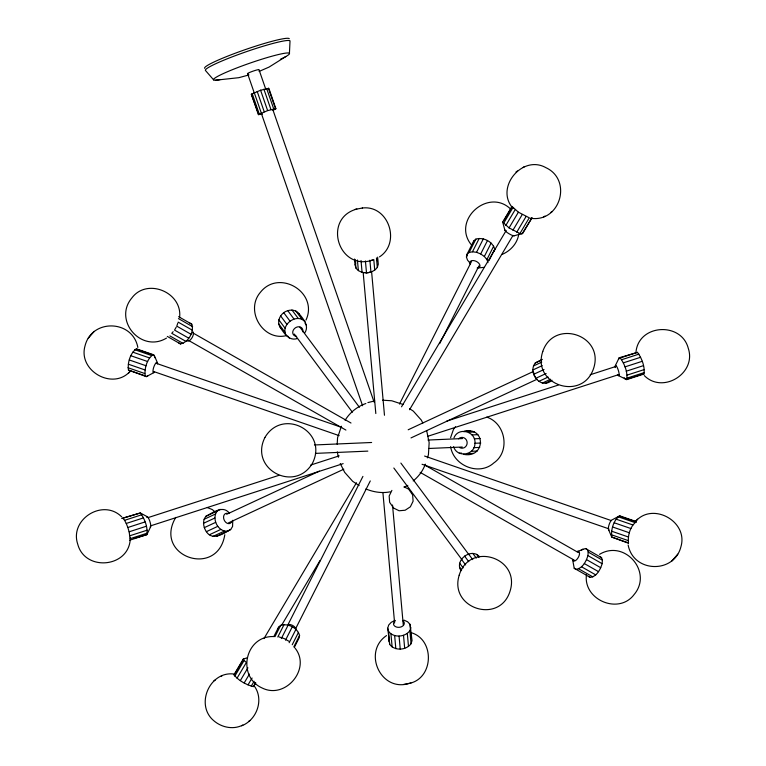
<?xml version="1.0" encoding="UTF-8"?>
<svg xmlns="http://www.w3.org/2000/svg" width="766" height="766" viewBox="0 0 766 766"><rect width="100%" height="100%" fill="white"/><g stroke="black" fill="none" stroke-linecap="round" stroke-linejoin="round"><path stroke-width="1.15" d="M297.447 338.476C289.155 341.502 283.956 333.105 280.145 327.245C276.88 322.362 279.379 315.975 283.717 312.662C288.14 309.445 294.967 308.861 298.73 313.371C303.212 318.723 309.809 326.077 304.562 333.162M286.417 335.69C279.619 325.177 296.854 312.317 305.002 321.816M460.998 570.641C454.19 560.128 471.425 547.278 479.583 556.767M289.433 53.285L290.027 40.837A44.84 4.223 -19.1 0 0 244.526 52.327A44.84 4.223 -19.1 0 0 205.489 70.51L213.637 79.884M337.184 444.28L337.576 437.702L341.397 426.222M167.314 336.427L180.508 343.953C188.446 342.278 194.353 331.889 191.787 324.2L189.939 323.128M587.924 555.599L588.202 552.066L587.35 549.576L585.492 548.513L577.047 551.606A5.41 2.557 -60.3 0 1 579.479 554.077A5.41 2.557 -60.3 0 1 575.936 560.281A5.41 2.557 -60.3 0 1 572.585 559.419L574.213 568.267L576.061 569.33C582.629 568.382 586.191 561.363 587.924 555.599L602.133 563.69C600.4 569.454 596.838 576.472 590.28 577.43L574.213 568.267M602.133 563.69L602.411 560.166L601.559 557.677L599.701 556.604M153.727 372.688L146.335 376.633L128.439 370.064C127.491 362.624 130.143 353.308 136.348 348.808L153.114 354.601L154.244 355.376L157.423 362.768M147.982 375.733L146.335 376.633L145.195 375.857C144.257 368.417 146.9 359.101 153.114 354.601M628.532 543.266L611.756 537.081C610.808 529.641 613.461 520.325 619.665 515.824L636.431 521.617C630.227 526.118 627.574 535.434 628.513 542.874L611.756 537.081L608.577 529.689M130.297 537.847C130.057 567.596 85.055 572.173 77.73 544.176C69.285 519.31 103.065 498.072 121.708 516.868M635.943 352.494C638.202 324.008 681.357 321.461 688.27 348.291C696.715 373.157 662.935 394.385 644.292 375.589M232.749 520.305L232.577 526.472L230.69 529.517C223.385 533.548 212.632 541.275 206.351 531.681C203.344 527.19 202.147 520.688 205.92 516.284C212.977 512.722 223.117 504.641 229.503 513.354M227.799 531.154C217.965 532.332 211.157 518.381 217.343 510.97L220.244 509.333M551.989 380.223C541.016 390.296 527.257 372.851 535.31 362.94L542.357 359.378M278.211 628.943L278.585 627.172L280.701 625.343C288.14 623.103 297.543 627.823 299.573 635.464L299.008 638.126L294.326 647.394M470.065 263.14L467.509 260.086L466.427 257.003L466.992 254.341L473.761 240.945L475.877 239.116C483.317 236.876 492.72 241.587 494.75 249.228L494.376 251.009M473.388 242.717L473.761 240.945M453.616 446.655C457.043 458.25 475.111 455.234 474.958 443.265C476.107 431.469 458.48 426.499 453.97 437.788M463.487 454.305C485.156 458.815 486.592 426.777 464.426 431.143M224.802 534.735C217.668 578.857 152.731 556.327 175.768 517.404M518.812 233.965C517.433 243.291 510.74 250.731 502.199 254.379M305.969 320.131C318.848 292.478 279.015 268.512 260.383 292.334C244.555 310.68 263.236 341.933 286.915 335.489M377.648 257.127L378.28 264.241L377.312 267.42C372.525 274.056 360.93 274.879 355.931 268.081L355.137 264.959L355.788 262.834M403.921 620.115L407.627 621.781L410.069 624.376L412.031 640.558L411.064 643.737C406.277 650.363 394.672 651.186 389.683 644.398L387.72 628.216L388.688 625.037L391.263 622.289L395.065 620.393M388.889 641.266L389.53 639.15M411.064 643.737L409.896 630.686L410.863 627.507M147.541 516.858L140.35 512.971L122.043 518.41L140.35 512.971C144.726 518.994 148.001 527.19 146.842 534.658L129.598 540.231M618.669 359.331L619.158 357.799L637.465 352.36C641.841 358.392 645.116 366.579 643.957 374.047L626.712 379.62L618.459 375.599M626.712 379.62C627.881 372.152 624.596 363.955 620.221 357.933L619.158 357.799L615.424 365.478M425.302 464.148C423.033 470.697 418.581 476.615 413.19 480.914M427.38 457.886L428.424 454.765L429.151 442.7L426.729 430.885M177.808 323.128L176.783 326.153L190.993 334.254M450.59 437.702L453.491 429.314L455.531 426.758M150.576 526.979L146.842 534.658L133.926 538.354M391.895 490.374L389.166 495.995L389.635 502.305L393.59 508.04L399.105 510.769L405.166 510.233L410.365 506.814L413.104 501.194L412.625 494.884L408.671 489.148L404.075 486.879M273.893 636.45L278.585 627.172M466.427 257.003L467.471 254.934M274.965 636.68L280.701 625.343M466.992 254.341L469.108 252.512L475.877 239.116M277.799 636.996L284.042 624.625M469.108 252.512L472.45 251.794L479.219 238.398M288.121 624.414L362.921 476.395M399.479 404.065L471.588 261.369M281.352 638.528L288.121 625.133M472.45 251.794L476.529 252.301L483.298 238.906M285.526 640.175L292.296 626.779M487.98 262.623L486.898 259.54L484.342 256.486L480.703 253.948L487.473 240.553M295.494 628.963L370.284 480.943M439.665 343.647L478.951 265.917M289.165 642.722L295.935 629.326M484.342 256.486L491.111 243.09M292.239 644.733L298.491 632.371M486.898 259.54L493.668 246.145M293.847 646.801L299.573 635.464M489.024 260.564L494.75 249.228M176.218 327.139L174.543 330.089L188.752 338.179M137.851 347.467C132.662 319.585 91.786 318.503 85.055 345.801C77.653 370.926 113.33 390.986 130.45 370.945M628.149 544.999C633.338 572.872 674.214 573.954 680.945 546.665C688.519 521.043 651.483 501.108 634.87 522.307M255.748 683.128L253.326 686.604C246.068 684.67 238.647 680.696 233.956 674.779L243.272 659.076L247.418 657.716M502.678 222.092L511.994 206.389L518.39 212.192L529.268 217.803L519.942 233.506L509.064 227.895L502.678 222.092L504.918 230.336M235.219 673.266L243.952 658.549M503.942 220.579L512.1 206.839M234.798 676.167L244.115 660.464L243.272 659.076M503.521 223.481L512.847 207.778M237.039 678.207L246.365 662.504L244.115 660.464M505.771 225.52L515.087 209.817M263.935 638.605L356.458 482.733M401.528 406.813L506.23 230.432M240.342 680.581L247.916 667.828M509.064 227.895L518.39 212.192M244.191 682.937L249.438 674.099M512.923 230.25L522.24 214.547M281.687 625.104L320.035 560.501M409.542 409.724L513.019 235.401M248.012 684.9L252.091 678.034M516.744 232.213L526.06 216.519M251.219 686.192L254.13 681.29M253.326 686.604L255.653 682.678M345.102 420.314C349.765 412.558 357.291 406.507 365.861 403.51M530.158 218.205C560.224 223.203 572.719 180 545.89 167.658C522.24 154.244 494.491 187.948 513.076 208.4M234.693 674.147C210.238 670.183 194.918 704.251 213.369 720.346C221.25 727.432 233.266 730.084 242.87 725.019M241.587 725.823C257.012 719.973 264.241 699.272 254.14 685.848M94.199 331.381L88.243 338.294M128.42 373.301L129.961 371.51M635.273 521.847L637.58 519.166M671.801 561.076L677.757 554.163M173.145 331.697L171.756 333.306L185.966 341.406M387.72 628.216L388.515 631.337C393.504 638.135 405.109 637.312 409.896 630.686M379.476 256.888C401.298 242.822 388.506 204.694 362.261 208.026M386.524 635.579C362.27 651.962 380.836 692.521 409.14 683.416C433.728 678.571 435.088 639.734 411.265 632.697M233.956 674.779L234.635 674.243M262.441 114.048L258.391 114.632L251.344 94.266L260.574 90.225L268.856 88.358L275.904 108.724L273.002 110.352M258.391 114.632L267.631 110.591L275.904 108.724M580.992 550.381L582.926 549.03M285.804 56.569L269.115 67.054L259.119 71.42M516.016 171.919L517.519 170.971M523.13 167.438L524.413 166.634M543.716 216.874L544.999 216.069M550.601 212.546L552.104 211.598M213.896 680.869L215.399 679.921M221.001 676.388L222.284 675.583M248.481 721.486L249.984 720.538M216.376 536.468L230.69 529.517M545.756 383.124L550.735 380.53M407.828 485.385L404.189 487.119M356.86 209.041C322.065 218.434 338.409 271.987 373.004 259.98L371.204 260.335M205.92 516.284L217.343 510.97M535.31 362.94L541.533 360.039M204.043 519.329L215.466 514.015M533.423 365.995L541.734 362.127M203.459 523.322L214.882 518.008M532.849 369.988L542.194 365.631M226.669 514.283L319.412 471.1M408.182 429.783L533.27 371.539M204.273 527.659L215.696 522.345M533.663 374.315L544.042 369.48M206.351 531.681L217.774 526.357M535.74 378.337L546.129 373.502M228.412 522.929L343.8 469.204M410.997 437.922L537.177 379.189M209.386 534.764L220.809 529.44M538.766 381.42L548.111 377.064M212.9 536.439L224.323 531.125M542.29 383.105L550.591 379.237M166.481 338.103C141.308 353.375 112.918 320.38 131.848 297.974C147.082 277.388 182.863 292.497 179.57 317.689M599.519 554.354C624.692 539.092 653.082 572.078 634.152 594.493C618.918 615.069 583.137 599.96 586.43 574.768M620.221 357.933L637.465 352.36M123.106 518.544L124.58 520.315L141.825 514.742M621.695 359.704L638.94 354.131M124.58 520.315L126.246 523.456L143.491 517.883M623.361 362.845L640.596 357.282M147.943 517.644L278.862 475.351M310.737 465.048L339.194 455.856M446.75 421.108L558.318 385.059M590.193 374.765L616.371 366.301M126.246 523.456L127.845 527.496L145.09 521.924M624.96 366.885L642.195 361.313M147.331 533.126L130.086 538.699L129.138 531.805L146.383 526.232M626.253 371.194L643.488 365.631M150.768 525.792L343.149 463.631M427.945 436.237L619.196 374.45M129.923 535.74L147.168 530.168M627.038 375.129L644.283 369.566M627.201 378.088L644.445 372.515M632.113 377.399L625.65 379.486L624.175 377.715M634.277 376.7L641.812 374.268M248.969 74.934L238.82 77.682L215.677 80.2M367.891 402.59L374.67 400.915M513.957 235.851L522.728 233.381L532.044 217.688L522.048 233.917L519.942 233.506M390.2 491.82C382.119 493.495 373.463 492.107 365.889 488.957M484.189 267.353L477.161 268.023M355.051 209.396L362.49 208.007M403.51 684.459L410.949 683.061M470.238 430.885L463.669 431.66M468.601 432.235L474.413 431.976M472.067 434.916L477.879 434.667M314.443 444.969L371.634 442.489M427.955 440.048L462.501 438.554M474.298 438.794L480.119 438.545M474.958 443.265L480.77 443.016M315.41 453.386L367.833 451.117M428.922 448.474L462.281 447.028M473.943 447.66L479.755 447.411M471.406 451.298L477.218 451.05M459.313 453.213L461.639 453.118M467.729 453.635L473.551 453.376M274.18 636.575C245.053 635.071 236.244 676.627 262.374 688.107C285.699 699.569 311.532 668.421 295.015 648.074M382.56 400.187L391.78 400.771L403.232 404.525M642.894 373.923L643.957 374.047M279.054 636.939L284.196 638.585L288.983 641.314M138.598 349.976L154.244 355.376L154.694 357.712M621.915 516.993L636.45 522.01M134.701 349.708L151.467 355.501M618.018 516.724L634.784 522.517M132.786 352.149L149.552 357.942M616.103 519.166L632.869 524.959M156.034 363.247L341.703 427.409M424.584 456.048L611.373 520.602M130.9 355.75L147.656 361.542M614.217 522.776L630.983 528.569M129.32 359.982L146.086 365.775M612.647 526.998L629.403 532.791M153.497 371.472L339.166 435.634M422.047 464.273L608.846 528.827M128.305 364.185L145.061 369.978M611.622 531.202L628.388 536.995M127.989 367.728L144.755 373.521M611.306 534.745L628.072 540.537M128.439 370.064L145.195 375.857M251.344 94.266L258.506 113.751M476.529 252.301L480.703 253.948M207.299 507.561L212.268 509.543L214.968 511.841M486.774 417.125C505.761 423.359 510.472 451.605 493.821 462.932C479.066 476.28 453.52 465.785 450.6 446.645M178.593 316.674L191.787 324.2M585.492 548.513L601.559 557.677M178.43 318.589L192.639 326.689M588.202 552.066L602.411 560.166M178.152 322.122L192.362 330.213M192.716 332.837L350.991 423.024M425.264 465.335L578.368 552.573M586.555 559.63L600.764 567.73M584.314 563.565L598.524 571.656M188.666 340.477L345.906 430.071M420.18 472.383L574.318 560.214M581.528 566.783L595.737 574.883M169.88 335.91L183.074 343.427M578.636 568.812L592.846 576.903M588.422 576.358L590.28 577.43M178.65 342.881L180.508 343.953M409.647 408.728L413.314 411.122L421.329 420.113L422.803 423.052M359.101 485.539L352.686 481.335L344.671 472.344L340.257 463.535M620.805 516.61L619.665 515.824L612.273 519.769A5.41 1.589 -70.9 0 0 608.989 524.988A5.41 1.589 -70.9 0 0 609.104 530.053M136.348 348.808L137.487 349.583M280.145 327.245L281.601 328.451M510.731 209.166C488.593 187.469 451.796 219.737 470.985 244.383M295.839 310.977L302.11 319.412M305.098 323.396L306.486 325.272M476.682 554.373L478.769 557.188M291.97 310L298.242 318.436M472.814 553.397L476.299 558.079M287.71 310.584L293.981 319.029M468.553 553.981L472.737 559.611M299.918 327.216L359.417 407.292M400.867 463.076L468.859 554.594M283.717 312.662L289.988 321.107M464.56 556.059L468.744 561.689M294.307 334.053L352.389 412.223M393.839 468.007L461.831 559.525M280.595 315.898L286.867 324.344M461.438 559.295L465.623 564.925M278.824 319.805L285.096 328.25M459.667 563.202L463.152 567.893M278.671 323.788L284.942 332.233M287.92 336.217L289.318 338.093M459.514 567.185L461.601 570M298.73 313.371L299.477 315.104M268.378 88.167L275.425 108.533M266.625 88.454L273.682 108.82M265.697 89.028L259.042 69.821A6.185 0.584 -19.1 0 0 252.857 71.209A6.185 0.584 -19.1 0 0 247.782 73.766M272.744 109.366L374.086 402.035M263.897 89.182L270.944 109.538M260.574 90.225L267.631 110.591M257.194 91.441L264.241 111.798M254.245 92.629L261.292 112.995M247.552 73.536L254.207 92.743M261.244 113.081L362.596 405.75M252.186 93.624L259.243 113.99M127.845 527.496L129.138 531.805M337.289 451.902L338.39 457.273M377.274 258.745L377.485 261.12M410.069 624.376L410.49 629.125M410.921 633.875L411.237 637.427M376.46 257.931L377.312 267.42M373.779 259.492L374.737 270.168M407.311 633.434L408.489 646.485M371.606 271.786L384.475 415.258M392.518 505.005L403.261 624.769M369.873 260.21L370.935 272.074M403.51 635.33L404.678 648.381M365.42 260.967L366.493 272.84M399.067 636.096L400.235 649.147M363.161 272.437L375.819 413.535M382.914 492.615L394.605 623.045M361.016 260.478L362.079 272.342M394.653 635.608L395.83 648.658M357.416 260L358.373 270.676M390.947 633.932L392.125 646.983M355.194 259.779L355.931 268.081M388.515 631.337L389.683 644.398M354.61 259.023L355.137 264.959M220.158 79.597A40.205 3.782 -19.1 0 1 227.425 71.755A40.205 3.782 -19.1 0 1 278.709 54.472A40.205 3.782 -19.1 0 1 280.375 59.298M204.733 68.327A44.84 4.223 -19.1 0 1 243.77 50.144A44.84 4.223 -19.1 0 1 289.27 38.664M288.839 624.443A5.41 3.179 26.8 0 1 296.078 629.499M402.792 620.671A5.41 3.83 -5.1 0 1 402.648 626.109A5.41 3.83 -5.1 0 1 395.007 626.349A5.41 3.83 -5.1 0 1 395.151 620.91M535.262 376.843A5.41 3.974 65 0 1 533.912 372.946M146.823 517.519A5.41 1.168 72.1 0 1 149.753 521.043A5.41 1.168 72.1 0 1 150.079 526.922M231.82 521.378A5.41 3.974 65 0 1 226.86 523.101A5.41 3.974 65 0 1 223.586 516.772A5.41 3.974 65 0 1 227.684 513.392M458.537 438.803A5.41 5.142 87.5 0 1 465.316 438.669A5.41 5.142 87.5 0 1 466.35 445.726A5.41 5.142 87.5 0 1 459.849 447.698M615.27 367.575A5.41 1.168 72.1 0 1 616.611 366.368A5.41 1.168 72.1 0 1 619.1 373.569A5.41 1.168 72.1 0 1 617.769 374.775M370.849 271.547A5.41 3.83 -5.1 0 1 364.942 272.562M193.022 331.879A5.41 2.557 -60.3 0 1 191.605 338.409A5.41 2.557 -60.3 0 1 186.894 340.602M154.493 372.266A5.41 1.589 -70.9 0 1 153.047 370.179A5.41 1.589 -70.9 0 1 155.536 363.515A5.41 1.589 -70.9 0 1 157.624 363.86M296.624 336.379A5.41 4.462 -36.6 0 1 292.851 331.333A5.41 4.462 -36.6 0 1 298.979 326.756A5.41 4.462 -36.6 0 1 302.762 331.802M470.42 264.404A5.41 3.179 26.8 0 1 472.162 260.584A5.41 3.179 26.8 0 1 478.74 263.188A5.41 3.179 26.8 0 1 478.731 267.688M514.273 235.602A5.41 0.967 30.7 0 1 508.787 233.601A5.41 0.967 30.7 0 1 505.234 230.087M459.207 575.151C448.732 608.501 499.863 624.884 510.118 590.95C520.583 557.6 469.453 541.217 459.207 575.151M542.807 351.364C531.355 384.829 582.189 401.786 593.506 368.695C604.968 335.23 554.134 318.283 542.807 351.364M264.912 437.491C248.96 469.213 294.92 493.285 312.509 463.143C328.461 431.411 282.51 407.349 264.912 437.491"/></g></svg>
